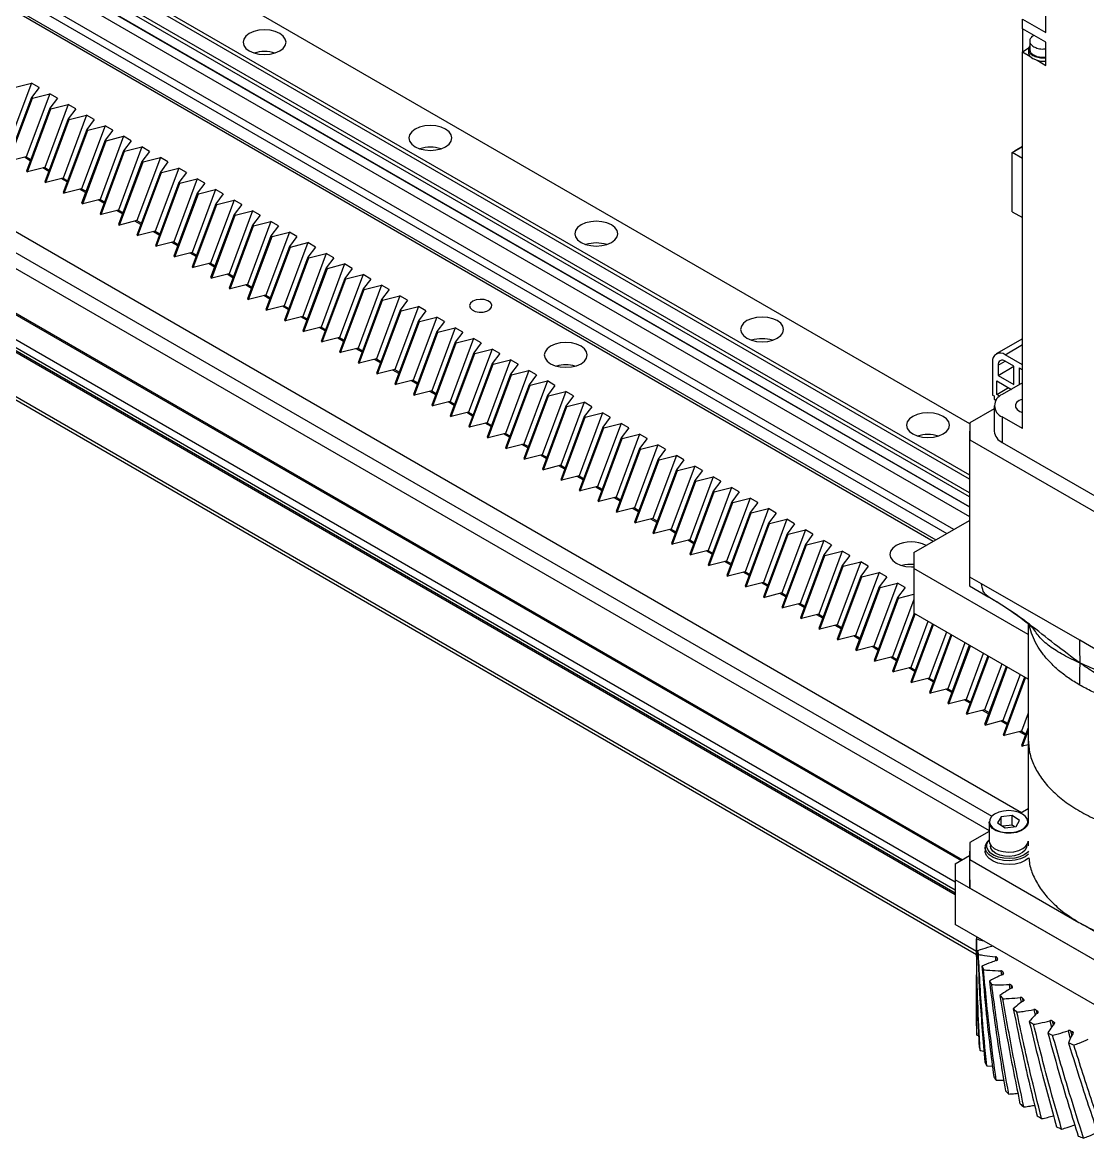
# Model space of a CAD drawing. Header units: millimetres. Extents: x 0 to 597, y 0 to 420.
# Drawn here: x 101.43 to 119.6, y 129.73 to 148.89 of the extents above; entities that cross this region are included whole.
import ezdxf

# ---------------------------------------------------------------- set-up
doc = ezdxf.new("R2010")
doc.units = ezdxf.units.MM

msp = doc.modelspace()

# ---------------------------------------------------------------- linework, layer by layer
at = {"color": 7, "linetype": 'Continuous', "lineweight": 25}
for p, q in [((117.592, 142.042), (93.685, 155.843)), ((117.584, 141.099), (92.895, 155.352)), ((92.926, 155.405), (117.584, 141.17)), ((117.584, 140.865), (92.794, 155.176)), ((117.584, 140.794), (92.763, 155.123)), ((92.763, 154.952), (117.584, 140.623)), ((92.794, 154.934), (117.584, 140.623)), ((117.584, 140.623), (92.895, 154.876)), ((92.926, 154.858), (117.584, 140.623)), ((92.926, 154.695), (117.584, 140.46)), ((117.318, 140.238), (92.763, 154.413)), ((92.763, 154.277), (117.2, 140.17)), ((92.575, 154.168), (117.011, 140.061)), ((116.965, 140.034), (94.389, 153.066)), ((118.472, 135.407), (92.103, 150.63)), ((118.888, 148.712), (118.888, 149.583)), ((91.915, 149.356), (117.464, 134.607)), ((91.938, 149.316), (117.44, 134.594)), ((92.056, 148.828), (117.342, 134.231)), ((118.489, 148.779), (118.489, 148.943)), ((118.489, 148.943), (118.888, 148.712)), ((91.915, 148.692), (117.342, 134.014)), ((91.938, 148.76), (117.342, 134.095)), ((91.938, 148.706), (117.342, 134.041)), ((118.888, 148.549), (118.489, 148.779)), ((118.489, 148.779), (118.489, 148.382)), ((118.489, 148.382), (118.602, 148.458)), ((118.611, 148.568), (118.611, 148.426)), ((118.888, 148.277), (118.888, 148.549)), ((118.489, 148.382), (118.615, 148.309)), ((118.489, 142.122), (118.489, 148.382)), ((118.591, 148.426), (118.591, 148.371)), ((118.615, 148.309), (118.665, 148.268)), ((118.665, 148.268), (118.735, 148.24)), ((118.888, 148.151), (118.888, 148.277)), ((118.735, 148.24), (118.888, 148.151)), ((91.949, 147.859), (117.705, 132.991)), ((101.585, 147.851), (101.185, 146.775)), ((101.29, 147.777), (101.585, 147.851)), ((101.716, 147.776), (101.585, 147.851)), ((101.716, 147.776), (101.587, 147.605)), ((101.587, 147.605), (101.186, 146.53)), ((101.204, 146.52), (101.604, 147.595)), ((101.9, 147.669), (101.499, 146.594)), ((101.604, 147.595), (101.587, 147.605)), ((101.604, 147.595), (101.9, 147.669)), ((102.214, 147.488), (101.813, 146.413)), ((102.03, 147.594), (101.9, 147.669)), ((102.03, 147.594), (101.901, 147.424)), ((101.919, 147.414), (102.214, 147.488)), ((102.344, 147.413), (102.214, 147.488)), ((101.901, 147.424), (101.5, 146.348)), ((101.518, 146.338), (101.919, 147.414)), ((101.919, 147.414), (101.901, 147.424)), ((102.528, 147.307), (102.128, 146.231)), ((102.344, 147.413), (102.215, 147.242)), ((102.233, 147.232), (102.528, 147.307)), ((102.658, 147.232), (102.528, 147.307)), ((102.215, 147.242), (101.815, 146.167)), ((101.832, 146.157), (102.233, 147.232)), ((102.233, 147.232), (102.215, 147.242)), ((102.843, 147.125), (102.442, 146.05)), ((102.658, 147.232), (102.53, 147.061)), ((102.547, 147.051), (102.843, 147.125)), ((102.973, 147.05), (102.843, 147.125)), ((102.53, 147.061), (102.129, 145.986)), ((102.146, 145.975), (102.547, 147.051)), ((102.547, 147.051), (102.53, 147.061)), ((103.157, 146.944), (102.756, 145.868)), ((102.973, 147.05), (102.844, 146.88)), ((102.861, 146.869), (103.157, 146.944)), ((103.287, 146.869), (103.157, 146.944)), ((102.844, 146.88), (102.443, 145.804)), ((102.461, 145.794), (102.861, 146.869)), ((102.861, 146.869), (102.844, 146.88)), ((103.471, 146.762), (103.07, 145.687)), ((103.287, 146.869), (103.158, 146.698)), ((103.176, 146.688), (103.471, 146.762)), ((103.601, 146.687), (103.471, 146.762)), ((118.313, 146.668), (118.489, 146.77)), ((118.362, 146.701), (118.489, 146.774)), ((101.499, 146.594), (101.204, 146.52)), ((101.567, 146.528), (101.466, 146.586)), ((101.499, 146.594), (101.575, 146.55)), ((103.158, 146.698), (102.757, 145.623)), ((102.775, 145.613), (103.176, 146.688)), ((103.176, 146.688), (103.158, 146.698)), ((103.785, 146.581), (103.385, 145.506)), ((103.601, 146.687), (103.472, 146.517)), ((103.49, 146.507), (103.785, 146.581)), ((103.915, 146.506), (103.785, 146.581)), ((118.489, 146.566), (118.313, 146.668)), ((118.313, 145.658), (118.313, 146.668)), ((118.362, 146.701), (118.366, 146.699)), ((118.362, 146.697), (118.362, 146.701)), ((101.5, 146.348), (101.518, 146.338)), ((101.813, 146.413), (101.518, 146.338)), ((101.881, 146.346), (101.78, 146.404)), ((101.813, 146.413), (101.89, 146.369)), ((103.472, 146.517), (103.072, 145.441)), ((103.089, 145.431), (103.49, 146.507)), ((103.787, 146.335), (103.386, 145.26)), ((103.49, 146.507), (103.472, 146.517)), ((104.1, 146.399), (103.699, 145.324)), ((103.915, 146.506), (103.787, 146.335)), ((103.804, 146.325), (103.787, 146.335)), ((103.804, 146.325), (104.1, 146.399)), ((104.23, 146.324), (104.1, 146.399)), ((101.815, 146.167), (101.832, 146.157)), ((102.128, 146.231), (101.832, 146.157)), ((102.196, 146.165), (102.095, 146.223)), ((102.128, 146.231), (102.204, 146.187)), ((103.403, 145.25), (103.804, 146.325)), ((104.101, 146.154), (103.7, 145.078)), ((103.718, 145.068), (104.118, 146.144)), ((104.414, 146.218), (104.013, 145.143)), ((104.23, 146.324), (104.101, 146.154)), ((104.118, 146.144), (104.101, 146.154)), ((104.118, 146.144), (104.414, 146.218)), ((104.544, 146.143), (104.414, 146.218)), ((104.544, 146.143), (104.415, 145.972)), ((102.129, 145.986), (102.146, 145.975)), ((102.442, 146.05), (102.146, 145.975)), ((102.51, 145.983), (102.409, 146.042)), ((102.442, 146.05), (102.518, 146.006)), ((104.415, 145.972), (104.014, 144.897)), ((104.032, 144.887), (104.433, 145.962)), ((104.728, 146.037), (104.327, 144.961)), ((104.433, 145.962), (104.415, 145.972)), ((104.433, 145.962), (104.728, 146.037)), ((104.858, 145.962), (104.728, 146.037)), ((104.858, 145.962), (104.729, 145.791)), ((102.443, 145.804), (102.461, 145.794)), ((102.756, 145.868), (102.461, 145.794)), ((102.824, 145.802), (102.723, 145.86)), ((102.756, 145.868), (102.832, 145.824)), ((104.729, 145.791), (104.329, 144.716)), ((104.346, 144.705), (104.747, 145.781)), ((105.042, 145.855), (104.642, 144.78)), ((104.747, 145.781), (104.729, 145.791)), ((104.747, 145.781), (105.042, 145.855)), ((105.172, 145.78), (105.042, 145.855)), ((105.172, 145.78), (105.044, 145.61)), ((102.757, 145.623), (102.775, 145.613)), ((103.07, 145.687), (102.775, 145.613)), ((103.138, 145.62), (103.038, 145.679)), ((103.07, 145.687), (103.147, 145.643)), ((105.044, 145.61), (104.643, 144.534)), ((104.661, 144.524), (105.061, 145.599)), ((105.357, 145.674), (104.956, 144.598)), ((105.061, 145.599), (105.044, 145.61)), ((105.061, 145.599), (105.357, 145.674)), ((105.487, 145.599), (105.357, 145.674)), ((105.487, 145.599), (105.358, 145.428)), ((118.313, 145.658), (118.489, 145.557)), ((103.072, 145.441), (103.089, 145.431)), ((103.385, 145.506), (103.089, 145.431)), ((103.453, 145.439), (103.352, 145.497)), ((103.385, 145.506), (103.461, 145.461)), ((105.358, 145.428), (104.957, 144.353)), ((104.975, 144.343), (105.376, 145.418)), ((105.671, 145.492), (105.27, 144.417)), ((105.376, 145.418), (105.358, 145.428)), ((105.376, 145.418), (105.671, 145.492)), ((105.801, 145.417), (105.671, 145.492)), ((105.801, 145.417), (105.672, 145.247)), ((103.386, 145.26), (103.403, 145.25)), ((103.699, 145.324), (103.403, 145.25)), ((103.767, 145.258), (103.666, 145.316)), ((103.699, 145.324), (103.775, 145.28)), ((105.672, 145.247), (105.272, 144.171)), ((105.289, 144.161), (105.69, 145.237)), ((105.985, 145.311), (105.585, 144.236)), ((105.69, 145.237), (105.672, 145.247)), ((105.69, 145.237), (105.985, 145.311)), ((106.115, 145.236), (105.985, 145.311)), ((106.115, 145.236), (105.986, 145.065)), ((103.7, 145.078), (103.718, 145.068)), ((104.013, 145.143), (103.718, 145.068)), ((104.081, 145.076), (103.98, 145.134)), ((104.013, 145.143), (104.09, 145.099)), ((105.986, 145.065), (105.586, 143.99)), ((105.603, 143.98), (106.004, 145.055)), ((106.3, 145.13), (105.899, 144.054)), ((106.004, 145.055), (105.986, 145.065)), ((106.004, 145.055), (106.3, 145.13)), ((106.43, 145.054), (106.3, 145.13)), ((106.43, 145.054), (106.301, 144.884)), ((104.014, 144.897), (104.032, 144.887)), ((104.327, 144.961), (104.032, 144.887)), ((104.395, 144.895), (104.295, 144.953)), ((104.327, 144.961), (104.404, 144.917)), ((106.301, 144.884), (105.9, 143.808)), ((105.918, 143.798), (106.318, 144.874)), ((106.614, 144.948), (106.213, 143.873)), ((106.318, 144.874), (106.301, 144.884)), ((106.318, 144.874), (106.614, 144.948)), ((106.744, 144.873), (106.614, 144.948)), ((106.744, 144.873), (106.615, 144.702)), ((104.329, 144.716), (104.346, 144.705)), ((104.642, 144.78), (104.346, 144.705)), ((104.71, 144.713), (104.609, 144.772)), ((104.642, 144.78), (104.718, 144.736)), ((106.615, 144.702), (106.214, 143.627)), ((106.232, 143.617), (106.633, 144.692)), ((106.928, 144.767), (106.527, 143.691)), ((106.633, 144.692), (106.615, 144.702)), ((106.633, 144.692), (106.928, 144.767)), ((107.058, 144.692), (106.928, 144.767)), ((107.058, 144.692), (106.929, 144.521)), ((104.643, 144.534), (104.661, 144.524)), ((104.956, 144.598), (104.661, 144.524)), ((105.024, 144.532), (104.923, 144.59)), ((104.956, 144.598), (105.032, 144.554)), ((106.929, 144.521), (106.529, 143.446)), ((106.546, 143.436), (106.947, 144.511)), ((107.242, 144.585), (106.842, 143.51)), ((106.947, 144.511), (106.929, 144.521)), ((106.947, 144.511), (107.242, 144.585)), ((107.372, 144.51), (107.242, 144.585)), ((107.372, 144.51), (107.244, 144.34)), ((104.957, 144.353), (104.975, 144.343)), ((105.27, 144.417), (104.975, 144.343)), ((105.338, 144.351), (105.237, 144.409)), ((105.27, 144.417), (105.347, 144.373)), ((105.585, 144.236), (105.289, 144.161)), ((105.653, 144.169), (105.552, 144.227)), ((105.585, 144.236), (105.661, 144.191)), ((107.244, 144.34), (106.843, 143.264)), ((106.86, 143.254), (107.261, 144.329)), ((107.557, 144.404), (107.156, 143.328)), ((107.261, 144.329), (107.244, 144.34)), ((107.261, 144.329), (107.557, 144.404)), ((107.687, 144.329), (107.557, 144.404)), ((107.687, 144.329), (107.558, 144.158)), ((105.272, 144.171), (105.289, 144.161)), ((105.899, 144.054), (105.603, 143.98)), ((105.967, 143.988), (105.866, 144.046)), ((105.899, 144.054), (105.975, 144.01)), ((107.558, 144.158), (107.157, 143.083)), ((107.175, 143.073), (107.575, 144.148)), ((107.871, 144.222), (107.47, 143.147)), ((107.575, 144.148), (107.558, 144.158)), ((107.575, 144.148), (107.871, 144.222)), ((108.185, 144.041), (107.784, 142.966)), ((108.001, 144.147), (107.871, 144.222)), ((108.001, 144.147), (107.872, 143.977)), ((107.89, 143.967), (108.185, 144.041)), ((108.315, 143.966), (108.185, 144.041)), ((105.586, 143.99), (105.603, 143.98)), ((106.213, 143.873), (105.918, 143.798)), ((106.281, 143.806), (106.18, 143.864)), ((106.213, 143.873), (106.289, 143.829)), ((107.872, 143.977), (107.471, 142.901)), ((107.489, 142.891), (107.89, 143.967)), ((107.89, 143.967), (107.872, 143.977)), ((108.499, 143.86), (108.099, 142.784)), ((108.315, 143.966), (108.186, 143.795)), ((108.204, 143.785), (108.499, 143.86)), ((108.629, 143.784), (108.499, 143.86)), ((105.9, 143.808), (105.918, 143.798)), ((106.527, 143.691), (106.232, 143.617)), ((106.595, 143.625), (106.495, 143.683)), ((106.527, 143.691), (106.604, 143.647)), ((108.186, 143.795), (107.786, 142.72)), ((107.803, 142.71), (108.204, 143.785)), ((108.204, 143.785), (108.186, 143.795)), ((108.814, 143.678), (108.413, 142.603)), ((108.629, 143.784), (108.501, 143.614)), ((108.518, 143.604), (108.814, 143.678)), ((108.944, 143.603), (108.814, 143.678)), ((106.214, 143.627), (106.232, 143.617)), ((106.842, 143.51), (106.546, 143.436)), ((106.91, 143.443), (106.809, 143.502)), ((106.842, 143.51), (106.918, 143.466)), ((108.501, 143.614), (108.1, 142.539)), ((108.117, 142.528), (108.518, 143.604)), ((108.518, 143.604), (108.501, 143.614)), ((109.128, 143.497), (108.727, 142.421)), ((108.944, 143.603), (108.815, 143.432)), ((108.832, 143.422), (109.128, 143.497)), ((109.258, 143.422), (109.128, 143.497)), ((118.489, 143.492), (118.04, 143.233)), ((106.529, 143.446), (106.546, 143.436)), ((107.156, 143.328), (106.86, 143.254)), ((107.224, 143.262), (107.123, 143.32)), ((107.156, 143.328), (107.232, 143.284)), ((108.815, 143.432), (108.414, 142.357)), ((108.432, 142.347), (108.832, 143.422)), ((108.832, 143.422), (108.815, 143.432)), ((109.442, 143.315), (109.042, 142.24)), ((109.258, 143.422), (109.129, 143.251)), ((109.147, 143.241), (109.442, 143.315)), ((109.572, 143.24), (109.442, 143.315)), ((106.843, 143.264), (106.86, 143.254)), ((107.157, 143.083), (107.175, 143.073)), ((107.47, 143.147), (107.175, 143.073)), ((107.538, 143.081), (107.437, 143.139)), ((107.47, 143.147), (107.547, 143.103)), ((109.129, 143.251), (108.728, 142.176)), ((108.746, 142.166), (109.147, 143.241)), ((109.147, 143.241), (109.129, 143.251)), ((109.756, 143.134), (109.356, 142.058)), ((109.572, 143.24), (109.443, 143.07)), ((109.461, 143.059), (109.756, 143.134)), ((109.887, 143.059), (109.756, 143.134)), ((117.978, 143.096), (117.978, 142.53)), ((118.489, 143.046), (118.19, 143.218)), ((118.341, 143.022), (118.19, 143.11)), ((107.471, 142.901), (107.489, 142.891)), ((107.784, 142.966), (107.489, 142.891)), ((107.852, 142.899), (107.752, 142.957)), ((107.784, 142.966), (107.861, 142.922)), ((109.443, 143.07), (109.043, 141.994)), ((109.06, 141.984), (109.461, 143.059)), ((109.758, 142.888), (109.357, 141.813)), ((109.461, 143.059), (109.443, 143.07)), ((110.071, 142.952), (109.67, 141.877)), ((109.887, 143.059), (109.758, 142.888)), ((109.775, 142.878), (109.758, 142.888)), ((109.775, 142.878), (110.071, 142.952)), ((110.201, 142.877), (110.071, 142.952)), ((118.072, 143.041), (118.072, 142.867)), ((118.072, 142.867), (118.341, 143.022)), ((118.341, 142.712), (118.341, 143.022)), ((118.435, 142.995), (118.489, 142.964)), ((118.435, 142.708), (118.435, 142.995)), ((107.786, 142.72), (107.803, 142.71)), ((108.099, 142.784), (107.803, 142.71)), ((108.167, 142.718), (108.066, 142.776)), ((108.099, 142.784), (108.175, 142.74)), ((109.375, 141.803), (109.775, 142.878)), ((110.072, 142.707), (109.671, 141.631)), ((109.689, 141.621), (110.09, 142.697)), ((110.385, 142.771), (109.984, 141.696)), ((110.201, 142.877), (110.072, 142.707)), ((110.09, 142.697), (110.072, 142.707)), ((110.09, 142.697), (110.385, 142.771)), ((110.515, 142.696), (110.385, 142.771)), ((110.515, 142.696), (110.386, 142.525)), ((118.049, 142.772), (118.298, 142.628)), ((118.049, 142.543), (118.049, 142.772)), ((118.072, 142.867), (118.341, 142.712)), ((118.489, 142.739), (118.143, 142.539)), ((108.1, 142.539), (108.117, 142.528)), ((108.413, 142.603), (108.117, 142.528)), ((108.481, 142.536), (108.38, 142.594)), ((108.413, 142.603), (108.489, 142.559)), ((110.386, 142.525), (109.986, 141.45)), ((110.003, 141.44), (110.404, 142.515)), ((110.699, 142.59), (110.299, 141.514)), ((110.404, 142.515), (110.386, 142.525)), ((110.404, 142.515), (110.699, 142.59)), ((110.829, 142.515), (110.699, 142.59)), ((110.829, 142.515), (110.701, 142.344)), ((117.978, 142.53), (118.002, 142.516)), ((118.002, 142.516), (118.002, 142.462)), ((118.049, 142.543), (118.247, 142.658)), ((118.103, 142.512), (118.049, 142.543)), ((108.414, 142.357), (108.432, 142.347)), ((108.727, 142.421), (108.432, 142.347)), ((108.795, 142.355), (108.694, 142.413)), ((108.727, 142.421), (108.804, 142.377)), ((110.701, 142.344), (110.3, 141.269)), ((110.317, 141.258), (110.718, 142.334)), ((111.014, 142.408), (110.613, 141.333)), ((110.718, 142.334), (110.701, 142.344)), ((110.718, 142.334), (111.014, 142.408)), ((111.144, 142.333), (111.014, 142.408)), ((111.144, 142.333), (111.015, 142.163)), ((118.002, 142.462), (118.035, 142.442)), ((118.006, 142.349), (118.006, 141.913)), ((108.728, 142.176), (108.746, 142.166)), ((109.042, 142.24), (108.746, 142.166)), ((109.11, 142.173), (109.009, 142.232)), ((109.042, 142.24), (109.118, 142.196)), ((111.015, 142.163), (110.614, 141.087)), ((110.632, 141.077), (111.032, 142.152)), ((111.328, 142.227), (110.927, 141.151)), ((111.032, 142.152), (111.015, 142.163)), ((111.032, 142.152), (111.328, 142.227)), ((111.458, 142.152), (111.328, 142.227)), ((111.458, 142.152), (111.329, 141.981)), ((118.006, 142.297), (117.592, 142.058)), ((118.143, 142.158), (118.143, 141.723)), ((118.489, 141.958), (118.143, 142.158)), ((118.489, 141.958), (118.489, 142.122)), ((118.489, 142.122), (118.489, 142.122)), ((109.043, 141.994), (109.06, 141.984)), ((109.356, 142.058), (109.06, 141.984)), ((109.424, 141.992), (109.323, 142.05)), ((109.356, 142.058), (109.432, 142.014)), ((111.329, 141.981), (110.928, 140.906)), ((110.946, 140.896), (111.347, 141.971)), ((111.642, 142.045), (111.241, 140.97)), ((111.347, 141.971), (111.329, 141.981)), ((111.347, 141.971), (111.642, 142.045)), ((111.772, 141.97), (111.642, 142.045)), ((111.772, 141.97), (111.643, 141.8)), ((117.592, 142.058), (117.592, 141.768)), ((109.357, 141.813), (109.375, 141.803)), ((109.67, 141.877), (109.375, 141.803)), ((109.738, 141.811), (109.637, 141.869)), ((109.67, 141.877), (109.746, 141.833)), ((111.643, 141.8), (111.243, 140.724)), ((111.26, 140.714), (111.661, 141.79)), ((111.956, 141.864), (111.556, 140.789)), ((111.661, 141.79), (111.643, 141.8)), ((111.661, 141.79), (111.956, 141.864)), ((112.086, 141.789), (111.956, 141.864)), ((112.086, 141.789), (111.958, 141.618)), ((117.584, 141.913), (117.584, 139.283)), ((117.592, 141.768), (121.334, 139.608)), ((117.592, 139.428), (117.592, 141.768)), ((109.671, 141.631), (109.689, 141.621)), ((109.984, 141.696), (109.689, 141.621)), ((110.052, 141.629), (109.951, 141.687)), ((109.984, 141.696), (110.061, 141.652)), ((111.958, 141.618), (111.557, 140.543)), ((111.574, 140.533), (111.975, 141.608)), ((112.271, 141.682), (111.87, 140.607)), ((111.975, 141.608), (111.958, 141.618)), ((111.975, 141.608), (112.271, 141.682)), ((112.401, 141.607), (112.271, 141.682)), ((112.401, 141.607), (112.272, 141.437)), ((118.143, 141.723), (121.254, 139.926)), ((109.986, 141.45), (110.003, 141.44)), ((110.299, 141.514), (110.003, 141.44)), ((110.367, 141.448), (110.266, 141.506)), ((110.299, 141.514), (110.375, 141.47)), ((112.272, 141.437), (111.871, 140.361)), ((111.889, 140.351), (112.289, 141.427)), ((112.585, 141.501), (112.184, 140.426)), ((112.289, 141.427), (112.272, 141.437)), ((112.289, 141.427), (112.585, 141.501)), ((112.715, 141.426), (112.585, 141.501)), ((112.715, 141.426), (112.586, 141.255)), ((110.3, 141.269), (110.317, 141.258)), ((110.613, 141.333), (110.317, 141.258)), ((110.681, 141.266), (110.58, 141.325)), ((110.613, 141.333), (110.689, 141.289)), ((112.586, 141.255), (112.185, 140.18)), ((112.203, 140.17), (112.604, 141.245)), ((112.899, 141.32), (112.498, 140.244)), ((112.604, 141.245), (112.586, 141.255)), ((112.604, 141.245), (112.899, 141.32)), ((113.029, 141.245), (112.899, 141.32)), ((113.029, 141.245), (112.9, 141.074)), ((110.614, 141.087), (110.632, 141.077)), ((110.927, 141.151), (110.632, 141.077)), ((110.995, 141.085), (110.894, 141.143)), ((110.927, 141.151), (111.003, 141.107)), ((111.241, 140.97), (110.946, 140.896)), ((111.241, 140.97), (111.318, 140.926)), ((112.9, 141.074), (112.5, 139.999)), ((112.517, 139.988), (112.918, 141.064)), ((113.213, 141.138), (112.813, 140.063)), ((112.918, 141.064), (112.9, 141.074)), ((112.918, 141.064), (113.213, 141.138)), ((113.343, 141.063), (113.213, 141.138)), ((113.343, 141.063), (113.215, 140.893)), ((110.928, 140.906), (110.946, 140.896)), ((111.309, 140.903), (111.209, 140.962)), ((111.556, 140.789), (111.26, 140.714)), ((111.624, 140.722), (111.523, 140.78)), ((111.556, 140.789), (111.632, 140.744)), ((113.215, 140.893), (112.814, 139.817)), ((112.832, 139.807), (113.232, 140.882)), ((113.528, 140.957), (113.127, 139.881)), ((113.232, 140.882), (113.215, 140.893)), ((113.232, 140.882), (113.528, 140.957)), ((113.658, 140.882), (113.528, 140.957)), ((113.658, 140.882), (113.529, 140.711)), ((111.243, 140.724), (111.26, 140.714)), ((111.87, 140.607), (111.574, 140.533)), ((111.938, 140.541), (111.837, 140.599)), ((111.87, 140.607), (111.946, 140.563)), ((113.529, 140.711), (113.128, 139.636)), ((113.146, 139.626), (113.547, 140.701)), ((113.842, 140.775), (113.441, 139.7)), ((113.547, 140.701), (113.529, 140.711)), ((113.547, 140.701), (113.842, 140.775)), ((114.156, 140.594), (113.756, 139.519)), ((113.972, 140.7), (113.842, 140.775)), ((113.972, 140.7), (113.843, 140.53)), ((113.861, 140.52), (114.156, 140.594)), ((114.286, 140.519), (114.156, 140.594)), ((111.557, 140.543), (111.574, 140.533)), ((112.184, 140.426), (111.889, 140.351)), ((112.252, 140.359), (112.151, 140.417)), ((112.184, 140.426), (112.261, 140.382)), ((113.843, 140.53), (113.443, 139.454)), ((113.46, 139.444), (113.861, 140.52)), ((113.861, 140.52), (113.843, 140.53)), ((114.471, 140.412), (114.07, 139.337)), ((114.286, 140.519), (114.157, 140.348)), ((114.175, 140.338), (114.471, 140.412)), ((114.601, 140.337), (114.471, 140.412)), ((111.871, 140.361), (111.889, 140.351)), ((112.498, 140.244), (112.203, 140.17)), ((112.566, 140.178), (112.466, 140.236)), ((112.498, 140.244), (112.575, 140.2)), ((114.157, 140.348), (113.757, 139.273)), ((113.774, 139.263), (114.175, 140.338)), ((114.175, 140.338), (114.157, 140.348)), ((114.785, 140.231), (114.384, 139.156)), ((114.601, 140.337), (114.472, 140.167)), ((114.489, 140.157), (114.785, 140.231)), ((114.915, 140.156), (114.785, 140.231)), ((116.635, 139.844), (117.584, 140.392)), ((112.185, 140.18), (112.203, 140.17)), ((112.813, 140.063), (112.517, 139.988)), ((112.881, 139.996), (112.78, 140.055)), ((112.813, 140.063), (112.889, 140.019)), ((114.472, 140.167), (114.071, 139.091)), ((114.089, 139.081), (114.489, 140.157)), ((114.489, 140.157), (114.472, 140.167)), ((115.099, 140.05), (114.698, 138.974)), ((114.915, 140.156), (114.786, 139.985)), ((114.804, 139.975), (115.099, 140.05)), ((115.229, 139.975), (115.099, 140.05)), ((112.5, 139.999), (112.517, 139.988)), ((113.127, 139.881), (112.832, 139.807)), ((113.195, 139.815), (113.094, 139.873)), ((113.127, 139.881), (113.203, 139.837)), ((114.786, 139.985), (114.385, 138.91)), ((114.403, 138.9), (114.804, 139.975)), ((114.804, 139.975), (114.786, 139.985)), ((115.413, 139.868), (115.013, 138.793)), ((115.229, 139.975), (115.1, 139.804)), ((115.118, 139.794), (115.413, 139.868)), ((115.543, 139.793), (115.413, 139.868)), ((116.635, 139.844), (116.635, 139.571)), ((112.814, 139.817), (112.832, 139.807)), ((113.128, 139.636), (113.146, 139.626)), ((113.441, 139.7), (113.146, 139.626)), ((113.509, 139.633), (113.408, 139.692)), ((113.441, 139.7), (113.518, 139.656)), ((115.1, 139.804), (114.7, 138.729)), ((114.717, 138.718), (115.118, 139.794)), ((115.118, 139.794), (115.1, 139.804)), ((115.728, 139.687), (115.327, 138.611)), ((115.543, 139.793), (115.415, 139.623)), ((115.432, 139.612), (115.728, 139.687)), ((115.858, 139.612), (115.728, 139.687)), ((113.443, 139.454), (113.46, 139.444)), ((113.756, 139.519), (113.46, 139.444)), ((113.824, 139.452), (113.723, 139.51)), ((113.756, 139.519), (113.832, 139.474)), ((115.415, 139.623), (115.014, 138.547)), ((115.031, 138.537), (115.432, 139.612)), ((115.729, 139.441), (115.328, 138.366)), ((115.432, 139.612), (115.415, 139.623)), ((116.042, 139.505), (115.641, 138.43)), ((115.858, 139.612), (115.729, 139.441)), ((115.746, 139.431), (115.729, 139.441)), ((115.746, 139.431), (116.042, 139.505)), ((116.172, 139.43), (116.042, 139.505)), ((118.584, 138.446), (116.635, 139.571)), ((116.635, 139.571), (116.635, 138.809)), ((113.757, 139.273), (113.774, 139.263)), ((114.07, 139.337), (113.774, 139.263)), ((114.138, 139.271), (114.037, 139.329)), ((114.07, 139.337), (114.146, 139.293)), ((115.346, 138.356), (115.746, 139.431)), ((116.043, 139.26), (115.642, 138.184)), ((115.66, 138.174), (116.061, 139.25)), ((116.356, 139.324), (115.955, 138.249)), ((116.172, 139.43), (116.043, 139.26)), ((116.061, 139.25), (116.043, 139.26)), ((116.061, 139.25), (116.356, 139.324)), ((116.486, 139.249), (116.356, 139.324)), ((116.486, 139.249), (116.357, 139.078)), ((117.583, 139.275), (117.914, 139.084)), ((117.79, 139.314), (117.592, 139.428)), ((119.463, 138.348), (117.79, 139.314)), ((114.071, 139.091), (114.089, 139.081)), ((114.384, 139.156), (114.089, 139.081)), ((114.452, 139.089), (114.351, 139.147)), ((114.384, 139.156), (114.46, 139.112)), ((116.357, 139.078), (115.957, 138.003)), ((115.974, 137.993), (116.375, 139.068)), ((116.375, 139.068), (116.357, 139.078)), ((116.375, 139.068), (116.635, 139.133)), ((114.385, 138.91), (114.403, 138.9)), ((114.698, 138.974), (114.403, 138.9)), ((114.766, 138.908), (114.666, 138.966)), ((114.698, 138.974), (114.775, 138.93)), ((116.635, 139.046), (116.27, 138.067)), ((114.7, 138.729), (114.717, 138.718)), ((115.013, 138.793), (114.717, 138.718)), ((115.081, 138.726), (114.98, 138.785)), ((115.013, 138.793), (115.089, 138.749)), ((116.638, 138.807), (116.271, 137.822)), ((116.288, 137.811), (116.656, 138.797)), ((118.584, 137.684), (116.635, 138.809)), ((115.014, 138.547), (115.031, 138.537)), ((115.327, 138.611), (115.031, 138.537)), ((115.395, 138.545), (115.294, 138.603)), ((115.327, 138.611), (115.403, 138.567)), ((116.876, 138.67), (116.584, 137.886)), ((116.952, 138.626), (116.585, 137.64)), ((116.603, 137.63), (116.97, 138.616)), ((117.19, 138.488), (116.898, 137.704)), ((118.584, 138.63), (118.584, 136.66)), ((115.328, 138.366), (115.346, 138.356)), ((115.641, 138.43), (115.346, 138.356)), ((115.709, 138.364), (115.608, 138.422)), ((115.641, 138.43), (115.718, 138.386)), ((117.267, 138.444), (116.899, 137.459)), ((116.917, 137.449), (117.284, 138.434)), ((117.505, 138.307), (117.213, 137.523)), ((121.136, 137.382), (119.463, 138.348)), ((115.642, 138.184), (115.66, 138.174)), ((115.955, 138.249), (115.66, 138.174)), ((116.023, 138.182), (115.923, 138.24)), ((115.955, 138.249), (116.032, 138.204)), ((117.581, 138.263), (117.214, 137.277)), ((117.231, 137.267), (117.599, 138.253)), ((117.819, 138.126), (117.527, 137.341)), ((115.957, 138.003), (115.974, 137.993)), ((116.27, 138.067), (115.974, 137.993)), ((116.338, 138.001), (116.237, 138.059)), ((116.27, 138.067), (116.346, 138.023)), ((117.895, 138.081), (117.528, 137.096)), ((117.546, 137.086), (117.913, 138.071)), ((118.133, 137.944), (117.841, 137.16)), ((116.271, 137.822), (116.288, 137.811)), ((116.584, 137.886), (116.288, 137.811)), ((116.652, 137.819), (116.551, 137.877)), ((116.584, 137.886), (116.66, 137.842)), ((118.21, 137.9), (117.842, 136.914)), ((117.86, 136.904), (118.227, 137.89)), ((118.447, 137.763), (118.155, 136.979)), ((118.524, 137.719), (118.157, 136.733)), ((116.585, 137.64), (116.603, 137.63)), ((116.898, 137.704), (116.603, 137.63)), ((116.966, 137.638), (116.865, 137.696)), ((116.898, 137.704), (116.975, 137.66)), ((117.213, 137.523), (116.917, 137.449)), ((117.213, 137.523), (117.289, 137.479)), ((118.174, 136.723), (118.541, 137.708)), ((116.899, 137.459), (116.917, 137.449)), ((117.281, 137.456), (117.18, 137.515)), ((117.527, 137.341), (117.231, 137.267)), ((117.595, 137.275), (117.494, 137.333)), ((117.527, 137.341), (117.603, 137.297)), ((117.214, 137.277), (117.231, 137.267)), ((117.841, 137.16), (117.546, 137.086)), ((117.909, 137.094), (117.808, 137.152)), ((117.841, 137.16), (117.917, 137.116)), ((117.528, 137.096), (117.546, 137.086)), ((118.155, 136.979), (117.86, 136.904)), ((118.223, 136.912), (118.122, 136.97)), ((118.155, 136.979), (118.232, 136.935)), ((118.584, 137.105), (118.47, 136.797)), ((117.842, 136.914), (117.86, 136.904)), ((118.47, 136.797), (118.174, 136.723)), ((118.538, 136.731), (118.437, 136.789)), ((118.47, 136.797), (118.546, 136.753)), ((118.584, 136.856), (118.471, 136.552)), ((118.488, 136.541), (118.584, 136.799)), ((118.157, 136.733), (118.174, 136.723)), ((118.584, 136.566), (118.488, 136.541)), ((118.584, 136.66), (118.584, 135.251)), ((118.471, 136.552), (118.488, 136.541)), ((118.584, 135.472), (118.46, 135.4)), ((117.918, 135.25), (117.918, 134.929)), ((118.124, 135.338), (118.064, 135.233)), ((118.064, 135.233), (118.191, 135.151)), ((118.311, 135.36), (118.124, 135.338)), ((118.124, 135.194), (118.124, 135.338)), ((118.438, 135.278), (118.311, 135.36)), ((118.311, 135.197), (118.311, 135.36)), ((118.378, 135.173), (118.438, 135.278)), ((117.918, 135.087), (117.592, 134.899)), ((118.311, 135.197), (118.15, 135.178)), ((118.191, 135.151), (118.378, 135.173)), ((118.352, 135.17), (118.311, 135.197)), ((117.592, 134.899), (117.592, 134.61)), ((117.942, 134.857), (117.942, 134.842)), ((118.56, 134.842), (118.56, 134.857)), ((118.584, 134.925), (118.584, 134.842)), ((117.342, 134.537), (117.584, 134.677)), ((117.584, 134.755), (117.584, 134.265)), ((117.851, 134.82), (117.851, 134.755)), ((117.342, 134.537), (117.342, 134.265)), ((117.592, 134.12), (117.592, 134.61)), ((117.592, 134.61), (119.449, 133.538)), ((121.584, 131.816), (117.342, 134.265)), ((117.342, 134.265), (117.342, 133.503)), ((117.592, 134.265), (117.592, 134.12)), ((121.334, 131.96), (117.592, 134.12)), ((121.584, 131.053), (117.342, 133.503)), ((119.449, 133.538), (119.477, 133.522)), ((119.477, 133.522), (121.334, 132.45)), ((117.702, 133.285), (117.702, 133.146)), ((118.053, 132.935), (118.062, 132.908)), ((118.15, 132.697), (118.164, 132.67)), ((118.294, 132.466), (118.314, 132.441)), ((118.317, 132.418), (118.314, 132.441)), ((117.702, 132.341), (117.702, 132.087)), ((118.485, 132.248), (118.51, 132.224)), ((118.514, 132.201), (118.51, 132.224)), ((117.706, 132.087), (117.705, 131.679)), ((118.719, 132.043), (118.749, 132.021)), ((118.754, 131.998), (118.749, 132.021)), ((118.994, 131.856), (119.028, 131.836)), ((119.033, 131.814), (119.028, 131.836)), ((117.71, 131.615), (117.741, 131.609)), ((119.305, 131.69), (119.342, 131.672)), ((119.35, 131.645), (119.342, 131.672)), ((117.767, 131.352), (117.832, 131.343)), ((117.878, 131.094), (117.975, 131.088))]:
    msp.add_line(p, q, dxfattribs=at)
at = {"color": 8, "linetype": 'Continuous', "lineweight": 25}
for p, q in [((92.032, 150.317), (117.965, 135.347)), ((91.915, 150.113), (117.918, 135.102)), ((91.915, 147.936), (117.704, 133.047)), ((118.19, 143.218), (118.489, 143.391)), ((118.072, 143.041), (118.19, 143.11)), ((118.025, 132.951), (118.03, 132.883)), ((118.053, 132.935), (118.057, 132.885)), ((118.119, 132.711), (118.127, 132.638)), ((118.15, 132.697), (118.155, 132.648)), ((118.261, 132.478), (118.272, 132.4)), ((118.294, 132.466), (118.302, 132.417)), ((118.449, 132.257), (118.465, 132.172)), ((118.485, 132.248), (118.495, 132.193)), ((118.682, 132.05), (118.703, 131.955)), ((118.719, 132.043), (118.733, 131.983)), ((118.955, 131.86), (118.983, 131.751)), ((118.994, 131.856), (119.011, 131.787)), ((119.266, 131.691), (119.303, 131.557)), ((119.305, 131.69), (119.328, 131.608))]:
    msp.add_line(p, q, dxfattribs=at)
at = {"color": 7, "linetype": 'Continuous', "lineweight": 25, "flags": 128}
for points in [[(105.821, 148.399), (105.879, 148.443), (105.916, 148.494), (105.928, 148.549), (105.916, 148.603), (105.879, 148.654), (105.821, 148.698), (105.745, 148.732), (105.657, 148.753), (105.562, 148.76), (105.467, 148.753), (105.378, 148.732), (105.302, 148.698), (105.244, 148.654), (105.208, 148.603), (105.195, 148.549), (105.208, 148.494), (105.244, 148.443), (105.302, 148.399), (105.378, 148.365), (105.467, 148.344), (105.562, 148.337), (105.657, 148.344), (105.745, 148.365), (105.821, 148.399)], [(108.649, 146.766), (108.708, 146.81), (108.744, 146.861), (108.757, 146.916), (108.744, 146.971), (108.708, 147.022), (108.649, 147.065), (108.573, 147.099), (108.485, 147.12), (108.39, 147.127), (108.295, 147.12), (108.207, 147.099), (108.131, 147.065), (108.073, 147.022), (108.036, 146.971), (108.023, 146.916), (108.036, 146.861), (108.073, 146.81), (108.131, 146.766), (108.207, 146.732), (108.295, 146.711), (108.39, 146.704), (108.485, 146.711), (108.573, 146.732), (108.649, 146.766)], [(111.478, 145.133), (111.536, 145.177), (111.573, 145.228), (111.585, 145.283), (111.573, 145.338), (111.536, 145.389), (111.478, 145.433), (111.402, 145.466), (111.313, 145.487), (111.219, 145.495), (111.124, 145.487), (111.035, 145.466), (110.959, 145.433), (110.901, 145.389), (110.864, 145.338), (110.852, 145.283), (110.864, 145.228), (110.901, 145.177), (110.959, 145.133), (111.035, 145.1), (111.124, 145.079), (111.219, 145.071), (111.313, 145.079), (111.402, 145.1), (111.478, 145.133)], [(109.113, 144.131), (109.074, 144.098), (109.058, 144.059), (109.067, 144.019), (109.101, 143.983), (109.155, 143.958), (109.221, 143.945), (109.291, 143.947), (109.355, 143.963), (109.404, 143.992), (109.433, 144.028), (109.436, 144.069), (109.414, 144.107), (109.369, 144.138), (109.308, 144.158), (109.239, 144.163), (109.171, 144.154), (109.113, 144.131)], [(114.306, 143.5), (114.365, 143.544), (114.401, 143.595), (114.414, 143.65), (114.401, 143.705), (114.365, 143.756), (114.306, 143.8), (114.23, 143.833), (114.142, 143.855), (114.047, 143.862), (113.952, 143.855), (113.864, 143.833), (113.788, 143.8), (113.729, 143.756), (113.693, 143.705), (113.68, 143.65), (113.693, 143.595), (113.729, 143.544), (113.788, 143.5), (113.864, 143.467), (113.952, 143.446), (114.047, 143.438), (114.142, 143.446), (114.23, 143.467), (114.306, 143.5)], [(110.44, 143.365), (110.382, 143.321), (110.345, 143.27), (110.333, 143.215), (110.345, 143.161), (110.382, 143.11), (110.44, 143.066), (110.516, 143.032), (110.605, 143.011), (110.699, 143.004), (110.794, 143.011), (110.883, 143.032), (110.959, 143.066), (111.017, 143.11), (111.054, 143.161), (111.066, 143.215), (111.054, 143.27), (111.017, 143.321), (110.959, 143.365), (110.883, 143.399), (110.794, 143.42), (110.699, 143.427), (110.605, 143.42), (110.516, 143.399), (110.44, 143.365)], [(118.429, 142.438), (118.387, 142.404), (118.366, 142.364), (118.369, 142.322), (118.395, 142.284), (118.442, 142.252), (118.489, 142.234)], [(118.489, 142.463), (118.488, 142.463), (118.429, 142.438)], [(117.135, 141.868), (117.193, 141.912), (117.23, 141.963), (117.242, 142.017), (117.23, 142.072), (117.193, 142.123), (117.135, 142.167), (117.059, 142.201), (116.97, 142.222), (116.875, 142.229), (116.781, 142.222), (116.692, 142.201), (116.616, 142.167), (116.558, 142.123), (116.521, 142.072), (116.509, 142.017), (116.521, 141.963), (116.558, 141.912), (116.616, 141.868), (116.692, 141.834), (116.781, 141.813), (116.875, 141.806), (116.97, 141.813), (117.059, 141.834), (117.135, 141.868)], [(116.333, 139.963), (116.274, 139.92), (116.238, 139.868), (116.225, 139.814), (116.238, 139.759), (116.274, 139.708), (116.333, 139.664), (116.409, 139.63), (116.497, 139.609), (116.592, 139.602), (116.635, 139.603)], [(118.571, 135.293), (118.541, 135.342), (118.49, 135.384), (118.421, 135.416), (118.34, 135.437), (118.252, 135.444), (118.164, 135.437), (118.082, 135.417), (118.013, 135.385), (117.961, 135.343), (117.931, 135.294), (117.925, 135.243), (117.943, 135.193), (117.984, 135.147), (118.044, 135.109), (118.12, 135.083), (118.206, 135.069), (118.295, 135.069), (118.38, 135.082), (118.457, 135.109), (118.517, 135.146), (118.558, 135.192), (118.577, 135.242), (118.571, 135.293)], [(118.584, 135.25), (118.583, 135.236), (118.565, 135.185), (118.523, 135.139), (118.461, 135.101), (118.383, 135.073), (118.296, 135.059), (118.205, 135.059), (118.117, 135.074), (118.04, 135.101), (117.978, 135.139), (117.937, 135.186), (117.918, 135.237), (117.918, 135.25)], [(118.592, 134.699), (118.534, 134.657), (118.455, 134.621), (118.363, 134.598), (118.263, 134.589), (118.164, 134.595), (118.069, 134.614), (117.986, 134.647), (117.92, 134.69), (117.875, 134.742), (117.853, 134.798), (117.856, 134.856), (117.884, 134.912), (117.918, 134.948)], [(118.515, 134.689), (118.441, 134.656), (118.355, 134.635), (118.263, 134.626), (118.169, 134.631), (118.081, 134.65), (118.004, 134.68), (117.942, 134.721), (117.9, 134.769), (117.879, 134.822), (117.882, 134.875), (117.908, 134.927), (117.918, 134.939)], [(117.918, 134.929), (117.924, 134.89), (117.955, 134.841), (118.007, 134.798), (118.077, 134.765), (118.16, 134.744), (118.25, 134.736), (118.34, 134.743), (118.423, 134.764), (118.494, 134.797), (118.547, 134.84), (118.577, 134.889), (118.584, 134.925)], [(118.56, 134.842), (118.558, 134.818), (118.534, 134.77), (118.49, 134.728), (118.426, 134.695), (118.35, 134.673), (118.266, 134.663), (118.18, 134.668), (118.101, 134.686), (118.032, 134.715), (117.981, 134.755), (117.95, 134.801), (117.942, 134.842)], [(118.592, 134.634), (118.534, 134.591), (118.455, 134.556), (118.363, 134.533), (118.263, 134.524), (118.164, 134.529), (118.069, 134.549), (117.986, 134.581), (117.92, 134.625), (117.875, 134.676), (117.853, 134.733), (117.851, 134.755)], [(118.588, 134.75), (118.572, 134.732), (118.515, 134.689)]]:
    msp.add_lwpolyline(points, dxfattribs=at)
at = {"color": 7, "linetype": 'Continuous', "lineweight": 25}
for centre, radius, start, end in [((105.562, 147.786), 0.604, 72.8666, 107.1336), ((108.39, 146.154), 0.604, 72.8669, 107.1334), ((111.219, 144.521), 0.604, 72.8669, 107.1334), ((114.047, 142.888), 0.604, 72.8669, 107.1334), ((118.107, 143.117), 0.131, 50.7954, 189.2135), ((118.144, 143.053), 0.0728, 50.7943, 189.214), ((110.699, 142.437), 0.609, 74.8024, 105.1983), ((118.215, 142.349), 0.204, 110.7835, 249.2169), ((116.875, 141.255), 0.604, 72.8669, 107.1335), ((118.24, 141.936), 0.235, 185.698, 245.6245), ((116.592, 139.47), 0.558, 62.8577, 117.7336), ((116.592, 139.034), 0.61, 85.9845, 105.1559), ((118.973, 133.285), 1.271, 179.5512, 181.2927), ((119.05, 133.292), 1.349, 190.1586, 192.8999), ((119.204, 133.342), 1.511, 201.3273, 203.8693), ((119.47, 133.486), 1.814, 211.5358, 213.7757), ((119.741, 133.693), 2.155, 220.5418, 222.5548), ((120.11, 134.069), 2.682, 228.4582, 230.1898), ((120.474, 134.554), 3.289, 235.3591, 236.8673), ((119.005, 131.761), 1.303, 183.6221, 186.4283), ((120.784, 135.078), 3.898, 241.4217, 242.773), ((119.108, 131.783), 1.408, 195.1565, 197.819), ((121.062, 135.668), 4.55, 246.8356, 248.0558), ((119.304, 131.864), 1.621, 205.9329, 208.3565), ((119.566, 132.028), 1.93, 215.6189, 217.7835), ((119.914, 132.332), 2.392, 224.1548, 226.0232), ((120.258, 132.728), 2.917, 231.5934, 233.233), ((120.605, 133.237), 3.534, 238.1088, 239.5512), ((120.925, 133.835), 4.213, 243.8726, 245.1536), ((121.179, 134.44), 4.869, 249.0425, 250.2065)]:
    msp.add_arc(centre, radius, start, end, dxfattribs=at)
for points, knots in [([(118.686, 148.666), (118.683, 148.665), (118.656, 148.654), (118.624, 148.619), (118.604, 148.568), (118.622, 148.514), (118.66, 148.486), (118.679, 148.472)], [0, 0, 0, 0, 0.022, 0.266507, 0.511006, 0.7555, 1, 1, 1, 1]), ([(118.611, 148.483), (118.61, 148.482), (118.592, 148.466), (118.587, 148.425), (118.602, 148.368), (118.644, 148.338), (118.665, 148.323)], [0, 0, 0, 0, 0.004326, 0.336208, 0.668101, 1, 1, 1, 1]), ([(118.679, 148.472), (118.703, 148.462), (118.751, 148.44), (118.829, 148.429), (118.873, 148.436), (118.888, 148.438)], [0, 0, 0, 0, 0.401412, 0.802814, 1, 1, 1, 1]), ([(118.594, 148.372), (118.593, 148.367), (118.588, 148.346), (118.603, 148.325), (118.615, 148.309)], [0, 0, 0, 0, 0.210379, 1, 1, 1, 1]), ([(118.611, 148.426), (118.614, 148.408), (118.62, 148.373), (118.659, 148.345), (118.679, 148.331)], [0, 0, 0, 0, 0.499994, 1, 1, 1, 1]), ([(118.665, 148.323), (118.691, 148.311), (118.743, 148.287), (118.827, 148.276), (118.873, 148.283), (118.888, 148.285)], [0, 0, 0, 0, 0.407755, 0.815511, 1, 1, 1, 1]), ([(118.679, 148.331), (118.703, 148.32), (118.751, 148.298), (118.829, 148.288), (118.873, 148.294), (118.888, 148.296)], [0, 0, 0, 0, 0.401412, 0.802814, 1, 1, 1, 1]), ([(118.735, 148.24), (118.763, 148.233), (118.813, 148.223), (118.865, 148.227), (118.888, 148.229)], [0, 0, 0, 0, 0.5652932, 1, 1, 1, 1]), ([(117.585, 139.283), (117.585, 139.279), (117.585, 139.267), (117.589, 139.298), (117.592, 139.357), (117.592, 139.404), (117.592, 139.428)], [0, 0, 0, 0, 0.201217, 0.599136, 0.799282, 1, 1, 1, 1]), ([(117.914, 139.084), (117.895, 139.098), (117.858, 139.124), (117.806, 139.199), (117.796, 139.27), (117.79, 139.314)], [0, 0, 0, 0, 0.28248, 0.549685, 1, 1, 1, 1]), ([(119.469, 137.959), (119.323, 138.067), (119.025, 138.287), (118.642, 138.599), (118.27, 138.868), (118.033, 139.012), (117.914, 139.084)], [0, 0, 0, 0, 0.277288, 0.563202, 0.782886, 1, 1, 1, 1]), ([(117.947, 139.069), (118.084, 138.985), (118.3, 138.853), (118.521, 138.685), (118.622, 138.599), (118.647, 138.575), (118.654, 138.568), (118.66, 138.562), (118.665, 138.556), (118.669, 138.551), (118.678, 138.541), (118.675, 138.544), (118.674, 138.545)], [0, 0, 0, 0, 0.511275, 0.803477, 0.873095, 0.883999, 0.893014, 0.90101, 0.909145, 0.931353, 0.978516, 1, 1, 1, 1]), ([(119.469, 137.959), (119.469, 137.996), (119.469, 138.073), (119.466, 138.177), (119.463, 138.269), (119.463, 138.322), (119.463, 138.348)], [0, 0, 0, 0, 0.283482, 0.594225, 0.801371, 1, 1, 1, 1]), ([(119.463, 137.586), (119.463, 137.617), (119.463, 137.683), (119.467, 137.809), (119.468, 137.901), (119.469, 137.959)], [0, 0, 0, 0, 0.253019, 0.538269, 1, 1, 1, 1]), ([(121.205, 137.184), (121.05, 137.268), (120.737, 137.438), (120.273, 137.631), (119.839, 137.799), (119.592, 137.906), (119.469, 137.959)], [0, 0, 0, 0, 0.276277, 0.560615, 0.782522, 1, 1, 1, 1]), ([(118.597, 134.64), (118.6, 134.603), (118.609, 134.492), (118.678, 134.309), (118.8, 134.095), (118.973, 133.893), (119.186, 133.704), (119.361, 133.594), (119.449, 133.538)], [0, 0, 0, 0, 0.088718, 0.270975, 0.453231, 0.635487, 0.817744, 1, 1, 1, 1]), ([(119.477, 133.522), (119.573, 133.471), (119.764, 133.37), (120.092, 133.247), (120.442, 133.147), (120.812, 133.078), (121.085, 133.041), (121.233, 133.036), (121.251, 133.035)], [0, 0, 0, 0, 0.194495, 0.38899, 0.583486, 0.77798, 0.972476, 1, 1, 1, 1]), ([(117.702, 133.256), (117.735, 133.247), (117.772, 133.237), (117.812, 133.229), (117.817, 133.228)], [0, 0, 0, 0, 0.870278, 1, 1, 1, 1]), ([(117.767, 131.352), (117.751, 131.628), (117.715, 132.262), (117.707, 132.897), (117.702, 133.256)], [0, 0, 0, 0, 0.435553, 1, 1, 1, 1]), ([(117.704, 133.146), (117.704, 132.927), (117.705, 132.35), (117.732, 131.773), (117.749, 131.415)], [0, 0, 0, 0, 0.379146, 1, 1, 1, 1]), ([(117.989, 133.132), (117.955, 133.124), (117.864, 133.102), (117.778, 133.073), (117.723, 133.054)], [0, 0, 0, 0, 0.361473, 1, 1, 1, 1]), ([(117.723, 133.054), (117.734, 132.778), (117.761, 132.143), (117.816, 131.512), (117.846, 131.155)], [0, 0, 0, 0, 0.4355544, 1, 1, 1, 1]), ([(117.735, 132.991), (117.77, 132.985), (117.865, 132.968), (117.963, 132.958), (118.025, 132.951)], [0, 0, 0, 0, 0.361472, 1, 1, 1, 1]), ([(117.878, 131.094), (117.851, 131.369), (117.789, 131.999), (117.755, 132.633), (117.735, 132.991)], [0, 0, 0, 0, 0.435554, 1, 1, 1, 1]), ([(118.053, 132.935), (118.053, 132.937), (118.052, 132.939), (118.05, 132.942), (118.047, 132.944), (118.043, 132.947), (118.039, 132.949), (118.033, 132.95), (118.028, 132.951), (118.025, 132.951)], [0, 0, 0, 0, 0.132935, 0.265794, 0.398647, 0.531501, 0.664391, 0.797222, 1, 1, 1, 1]), ([(118.045, 132.888), (118.014, 132.877), (117.927, 132.849), (117.848, 132.814), (117.797, 132.792)], [0, 0, 0, 0, 0.361476, 1, 1, 1, 1]), ([(117.797, 132.792), (117.82, 132.517), (117.872, 131.885), (117.952, 131.258), (117.997, 130.904)], [0, 0, 0, 0, 0.435554, 1, 1, 1, 1]), ([(118.045, 132.888), (118.047, 132.888), (118.05, 132.889), (118.054, 132.892), (118.057, 132.894), (118.06, 132.897), (118.062, 132.9), (118.063, 132.904), (118.062, 132.906), (118.062, 132.908)], [0, 0, 0, 0, 0.13287, 0.265643, 0.398555, 0.531431, 0.664339, 0.79716, 1, 1, 1, 1]), ([(117.71, 131.615), (117.704, 131.892), (117.697, 132.252), (117.705, 132.612), (117.707, 132.695)], [0, 0, 0, 0, 0.768728, 1, 1, 1, 1]), ([(117.823, 132.73), (117.858, 132.727), (117.956, 132.716), (118.055, 132.713), (118.119, 132.711)], [0, 0, 0, 0, 0.36147, 1, 1, 1, 1]), ([(118.04, 130.846), (118.003, 131.118), (117.916, 131.744), (117.856, 132.374), (117.823, 132.73)], [0, 0, 0, 0, 0.4355533, 1, 1, 1, 1]), ([(118.151, 132.649), (118.122, 132.636), (118.042, 132.602), (117.97, 132.563), (117.924, 132.537)], [0, 0, 0, 0, 0.361456, 1, 1, 1, 1]), ([(118.15, 132.697), (118.149, 132.698), (118.148, 132.7), (118.145, 132.703), (118.141, 132.705), (118.137, 132.707), (118.132, 132.709), (118.126, 132.71), (118.122, 132.71), (118.119, 132.711)], [0, 0, 0, 0, 0.132813, 0.265673, 0.398568, 0.531423, 0.664284, 0.797154, 1, 1, 1, 1]), ([(118.151, 132.649), (118.153, 132.649), (118.156, 132.651), (118.159, 132.653), (118.162, 132.656), (118.164, 132.659), (118.165, 132.662), (118.166, 132.666), (118.165, 132.669), (118.164, 132.67)], [0, 0, 0, 0, 0.132939, 0.265726, 0.398589, 0.531459, 0.664424, 0.797183, 1, 1, 1, 1]), ([(117.924, 132.537), (117.958, 132.264), (118.036, 131.636), (118.139, 131.016), (118.197, 130.665)], [0, 0, 0, 0, 0.4355541, 1, 1, 1, 1]), ([(117.963, 132.477), (117.999, 132.476), (118.098, 132.472), (118.197, 132.476), (118.261, 132.478)], [0, 0, 0, 0, 0.36147, 1, 1, 1, 1]), ([(118.253, 130.61), (118.205, 130.88), (118.095, 131.498), (118.01, 132.124), (117.963, 132.477)], [0, 0, 0, 0, 0.435553, 1, 1, 1, 1]), ([(118.306, 132.419), (118.28, 132.405), (118.207, 132.365), (118.144, 132.321), (118.103, 132.293)], [0, 0, 0, 0, 0.361467, 1, 1, 1, 1]), ([(118.294, 132.466), (118.294, 132.467), (118.292, 132.469), (118.289, 132.472), (118.284, 132.474), (118.28, 132.476), (118.275, 132.477), (118.268, 132.478), (118.264, 132.478), (118.261, 132.478)], [0, 0, 0, 0, 0.132857, 0.265743, 0.398587, 0.531461, 0.664324, 0.797229, 1, 1, 1, 1]), ([(118.306, 132.419), (118.307, 132.42), (118.31, 132.421), (118.313, 132.424), (118.315, 132.427), (118.316, 132.43), (118.317, 132.433), (118.316, 132.437), (118.315, 132.439), (118.314, 132.441)], [0, 0, 0, 0, 0.132965, 0.265911, 0.398628, 0.531486, 0.664367, 0.797261, 1, 1, 1, 1]), ([(118.103, 132.293), (118.147, 132.022), (118.249, 131.401), (118.375, 130.788), (118.445, 130.442)], [0, 0, 0, 0, 0.435554, 1, 1, 1, 1]), ([(118.153, 132.236), (118.189, 132.237), (118.289, 132.24), (118.387, 132.25), (118.449, 132.257)], [0, 0, 0, 0, 0.361468, 1, 1, 1, 1]), ([(118.512, 130.391), (118.454, 130.657), (118.323, 131.267), (118.214, 131.886), (118.153, 132.236)], [0, 0, 0, 0, 0.435553, 1, 1, 1, 1]), ([(118.506, 132.201), (118.483, 132.185), (118.419, 132.141), (118.365, 132.093), (118.331, 132.062)], [0, 0, 0, 0, 0.361487, 1, 1, 1, 1]), ([(118.485, 132.248), (118.484, 132.249), (118.482, 132.25), (118.478, 132.253), (118.474, 132.254), (118.469, 132.256), (118.463, 132.257), (118.457, 132.257), (118.452, 132.257), (118.449, 132.257)], [0, 0, 0, 0, 0.132884, 0.265766, 0.398624, 0.531483, 0.664419, 0.797303, 1, 1, 1, 1]), ([(118.506, 132.201), (118.507, 132.202), (118.51, 132.204), (118.512, 132.206), (118.514, 132.21), (118.515, 132.213), (118.514, 132.216), (118.513, 132.22), (118.511, 132.222), (118.51, 132.224)], [0, 0, 0, 0, 0.132786, 0.265653, 0.398633, 0.531404, 0.66431, 0.797225, 1, 1, 1, 1]), ([(118.331, 132.062), (118.385, 131.795), (118.509, 131.181), (118.655, 130.577), (118.738, 130.237)], [0, 0, 0, 0, 0.435554, 1, 1, 1, 1]), ([(118.392, 132.009), (118.428, 132.013), (118.526, 132.022), (118.621, 132.039), (118.682, 132.05)], [0, 0, 0, 0, 0.361471, 1, 1, 1, 1]), ([(118.814, 130.191), (118.748, 130.452), (118.596, 131.053), (118.466, 131.664), (118.392, 132.009)], [0, 0, 0, 0, 0.435553, 1, 1, 1, 1]), ([(118.75, 131.999), (118.73, 131.981), (118.676, 131.933), (118.632, 131.881), (118.604, 131.848)], [0, 0, 0, 0, 0.361468, 1, 1, 1, 1]), ([(118.719, 132.043), (118.718, 132.044), (118.716, 132.046), (118.712, 132.048), (118.707, 132.049), (118.701, 132.05), (118.696, 132.051), (118.689, 132.051), (118.685, 132.05), (118.682, 132.05)], [0, 0, 0, 0, 0.132868, 0.26574, 0.398618, 0.531457, 0.664338, 0.797303, 1, 1, 1, 1]), ([(118.75, 131.999), (118.751, 131.999), (118.753, 132.001), (118.755, 132.004), (118.756, 132.007), (118.756, 132.011), (118.755, 132.014), (118.753, 132.017), (118.75, 132.02), (118.749, 132.021)], [0, 0, 0, 0, 0.132891, 0.265706, 0.398675, 0.531462, 0.66433, 0.797205, 1, 1, 1, 1]), ([(118.604, 131.848), (118.667, 131.585), (118.812, 130.981), (118.977, 130.388), (119.07, 130.053)], [0, 0, 0, 0, 0.435554, 1, 1, 1, 1]), ([(118.676, 131.8), (118.711, 131.806), (118.806, 131.822), (118.897, 131.846), (118.955, 131.86)], [0, 0, 0, 0, 0.361464, 1, 1, 1, 1]), ([(119.155, 130.012), (119.081, 130.269), (118.911, 130.859), (118.761, 131.46), (118.676, 131.8)], [0, 0, 0, 0, 0.435553, 1, 1, 1, 1]), ([(119.033, 131.814), (119.017, 131.795), (118.973, 131.744), (118.941, 131.69), (118.92, 131.655)], [0, 0, 0, 0, 0.3614896, 1, 1, 1, 1]), ([(118.994, 131.856), (118.993, 131.857), (118.99, 131.859), (118.985, 131.86), (118.98, 131.862), (118.975, 131.862), (118.969, 131.862), (118.962, 131.862), (118.958, 131.861), (118.955, 131.86)], [0, 0, 0, 0, 0.132861, 0.265703, 0.398651, 0.531494, 0.664382, 0.797239, 1, 1, 1, 1]), ([(119.033, 131.814), (119.034, 131.815), (119.036, 131.817), (119.037, 131.82), (119.037, 131.823), (119.037, 131.827), (119.035, 131.83), (119.032, 131.833), (119.029, 131.835), (119.028, 131.836)], [0, 0, 0, 0, 0.132735, 0.265668, 0.398507, 0.531462, 0.664291, 0.797214, 1, 1, 1, 1]), ([(118.92, 131.655), (118.991, 131.396), (119.154, 130.802), (119.335, 130.221), (119.438, 129.893)], [0, 0, 0, 0, 0.435554, 1, 1, 1, 1]), ([(119.001, 131.612), (119.034, 131.62), (119.125, 131.643), (119.211, 131.672), (119.266, 131.691)], [0, 0, 0, 0, 0.361485, 1, 1, 1, 1]), ([(119.53, 129.859), (119.45, 130.11), (119.264, 130.688), (119.096, 131.279), (119.001, 131.612)], [0, 0, 0, 0, 0.4355531, 1, 1, 1, 1]), ([(119.305, 131.69), (119.303, 131.69), (119.3, 131.691), (119.295, 131.693), (119.29, 131.694), (119.284, 131.694), (119.279, 131.694), (119.272, 131.693), (119.268, 131.692), (119.266, 131.691)], [0, 0, 0, 0, 0.132836, 0.265697, 0.398586, 0.531391, 0.664301, 0.797139, 1, 1, 1, 1]), ([(119.353, 131.65), (119.341, 131.631), (119.307, 131.576), (119.286, 131.52), (119.272, 131.484)], [0, 0, 0, 0, 0.361475, 1, 1, 1, 1]), ([(119.353, 131.65), (119.353, 131.651), (119.354, 131.653), (119.355, 131.656), (119.355, 131.66), (119.353, 131.663), (119.351, 131.666), (119.348, 131.669), (119.344, 131.671), (119.342, 131.672)], [0, 0, 0, 0, 0.132924, 0.265693, 0.398584, 0.531449, 0.66431, 0.797192, 1, 1, 1, 1]), ([(119.272, 131.484), (119.351, 131.231), (119.53, 130.649), (119.725, 130.081), (119.835, 129.76)], [0, 0, 0, 0, 0.435554, 1, 1, 1, 1]), ([(119.362, 131.447), (119.393, 131.458), (119.479, 131.487), (119.558, 131.522), (119.609, 131.544)], [0, 0, 0, 0, 0.361462, 1, 1, 1, 1]), ([(119.934, 129.732), (119.848, 129.978), (119.65, 130.542), (119.466, 131.121), (119.362, 131.447)], [0, 0, 0, 0, 0.4355532, 1, 1, 1, 1]), ([(118.04, 130.846), (118.076, 130.845), (118.119, 130.844), (118.162, 130.846), (118.169, 130.847)], [0, 0, 0, 0, 0.839939, 1, 1, 1, 1]), ([(118.253, 130.61), (118.288, 130.612), (118.341, 130.615), (118.393, 130.621), (118.41, 130.624)], [0, 0, 0, 0, 0.678638, 1, 1, 1, 1]), ([(118.512, 130.391), (118.547, 130.395), (118.609, 130.403), (118.669, 130.415), (118.695, 130.421)], [0, 0, 0, 0, 0.566885, 1, 1, 1, 1]), ([(118.814, 130.191), (118.848, 130.197), (118.918, 130.212), (118.985, 130.231), (119.019, 130.241)], [0, 0, 0, 0, 0.483355, 1, 1, 1, 1]), ([(119.155, 130.012), (119.187, 130.022), (119.265, 130.044), (119.337, 130.071), (119.378, 130.087)], [0, 0, 0, 0, 0.417378, 1, 1, 1, 1]), ([(119.53, 129.859), (119.56, 129.87), (119.644, 129.902), (119.72, 129.939), (119.768, 129.963)], [0, 0, 0, 0, 0.361477, 1, 1, 1, 1])]:
    msp.add_open_spline(points, degree=3, knots=knots, dxfattribs=at)
at = {"color": 8, "linetype": 'Continuous', "lineweight": 25}
for points, knots in [([(119.463, 137.586), (119.398, 137.625), (119.269, 137.704), (119.101, 137.834), (118.953, 137.973), (118.829, 138.119), (118.728, 138.271), (118.655, 138.429), (118.615, 138.543), (118.607, 138.605), (118.606, 138.612)], [0, 0, 0, 0, 0.140005, 0.28001, 0.420014, 0.560019, 0.700026, 0.84003, 0.980035, 1, 1, 1, 1]), ([(119.469, 137.959), (119.372, 138.004), (119.181, 138.095), (118.939, 138.248), (118.775, 138.391), (118.689, 138.526), (118.65, 138.586)], [0, 0, 0, 0, 0.265478, 0.525144, 0.788375, 1, 1, 1, 1]), ([(121.01, 137.298), (120.882, 137.321), (120.621, 137.367), (120.268, 137.5), (119.964, 137.648), (119.706, 137.798), (119.549, 137.905), (119.469, 137.959)], [0, 0, 0, 0, 0.223662, 0.456772, 0.636218, 0.816086, 1, 1, 1, 1]), ([(121.378, 137.084), (121.319, 137.086), (121.166, 137.092), (120.923, 137.119), (120.651, 137.161), (120.387, 137.219), (120.134, 137.291), (119.894, 137.376), (119.668, 137.474), (119.531, 137.548), (119.463, 137.586)], [0, 0, 0, 0, 0.082519, 0.213588, 0.344655, 0.475726, 0.606794, 0.737862, 0.868932, 1, 1, 1, 1]), ([(118.584, 136.66), (118.589, 136.584), (118.599, 136.433), (118.679, 136.21), (118.805, 135.995), (118.979, 135.792), (119.197, 135.603), (119.457, 135.432), (119.753, 135.282), (120.08, 135.156), (120.433, 135.055), (120.806, 134.982), (121.192, 134.938), (121.584, 134.923), (121.977, 134.938), (122.363, 134.982), (122.736, 135.055), (123.088, 135.156), (123.417, 135.281), (123.61, 135.384), (123.706, 135.435)], [0, 0, 0, 0, 0.055556, 0.111111, 0.166667, 0.222222, 0.277778, 0.333333, 0.388889, 0.444444, 0.5, 0.555555, 0.611111, 0.666667, 0.722222, 0.777777, 0.833334, 0.888889, 0.944444, 1, 1, 1, 1])]:
    msp.add_open_spline(points, degree=3, knots=knots, dxfattribs=at)

doc.saveas('drawing.dxf')
